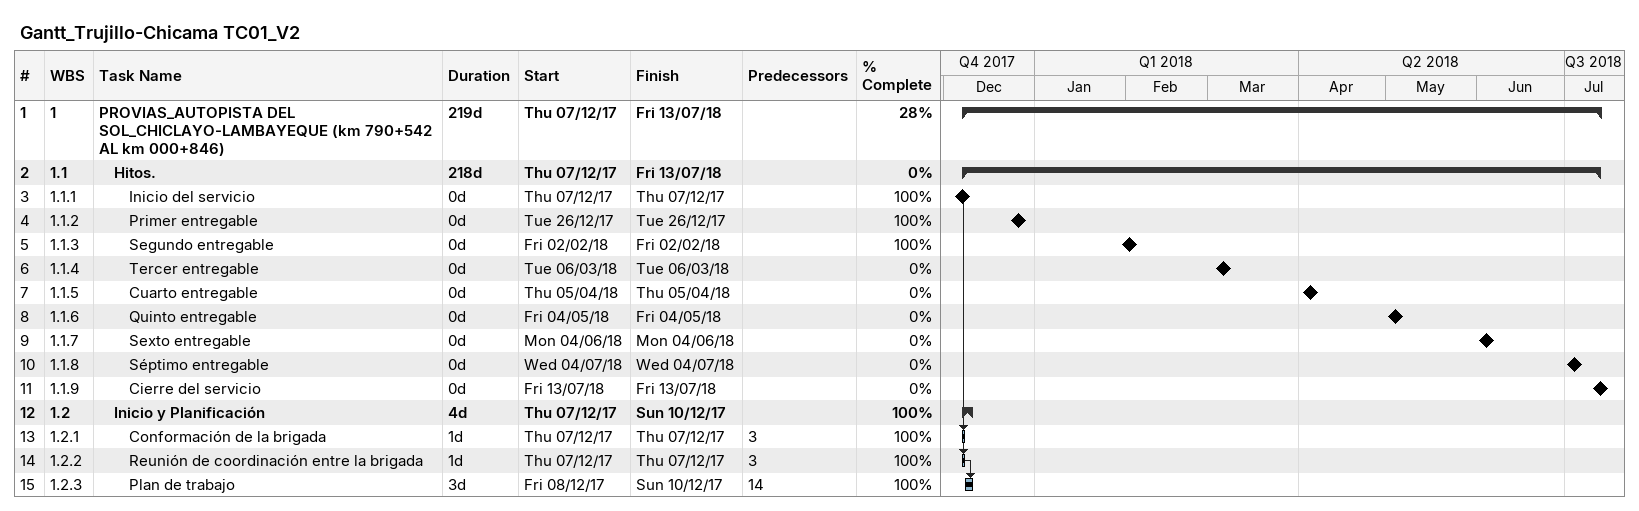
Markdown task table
Gantt_Trujillo-Chicama TC01_V2

| ID | WBS | Task | Duration | Start | Finish | Predecessors | % complete |
|---|---|---|---|---|---|---|---|
| 1 | 1 | **PROVIAS_AUTOPISTA DEL SOL_CHICLAYO-LAMBAYEQUE (km 790+542 AL km 000+846)** | 219d | 2017-12-07 | 2018-07-13 |  | 28 |
| 2 | 1.1 | **Hitos.** | 218d | 2017-12-07 | 2018-07-13 |  | 0 |
| 3 | 1.1.1 | Inicio del servicio | 0d | 2017-12-07 | 2017-12-07 |  | 100 |
| 4 | 1.1.2 | Primer entregable | 0d | 2017-12-26 | 2017-12-26 |  | 100 |
| 5 | 1.1.3 | Segundo entregable | 0d | 2018-02-02 | 2018-02-02 |  | 100 |
| 6 | 1.1.4 | Tercer entregable | 0d | 2018-03-06 | 2018-03-06 |  | 0 |
| 7 | 1.1.5 | Cuarto entregable | 0d | 2018-04-05 | 2018-04-05 |  | 0 |
| 8 | 1.1.6 | Quinto entregable | 0d | 2018-05-04 | 2018-05-04 |  | 0 |
| 9 | 1.1.7 | Sexto entregable | 0d | 2018-06-04 | 2018-06-04 |  | 0 |
| 10 | 1.1.8 | Séptimo entregable | 0d | 2018-07-04 | 2018-07-04 |  | 0 |
| 11 | 1.1.9 | Cierre del servicio | 0d | 2018-07-13 | 2018-07-13 |  | 0 |
| 12 | 1.2 | **Inicio y Planificación** | 4d | 2017-12-07 | 2017-12-10 |  | 100 |
| 13 | 1.2.1 | Conformación de la brigada | 1d | 2017-12-07 | 2017-12-07 | 3 | 100 |
| 14 | 1.2.2 | Reunión de coordinación entre la brigada | 1d | 2017-12-07 | 2017-12-07 | 3 | 100 |
| 15 | 1.2.3 | Plan de trabajo | 3d | 2017-12-08 | 2017-12-10 | 14 | 100 |
